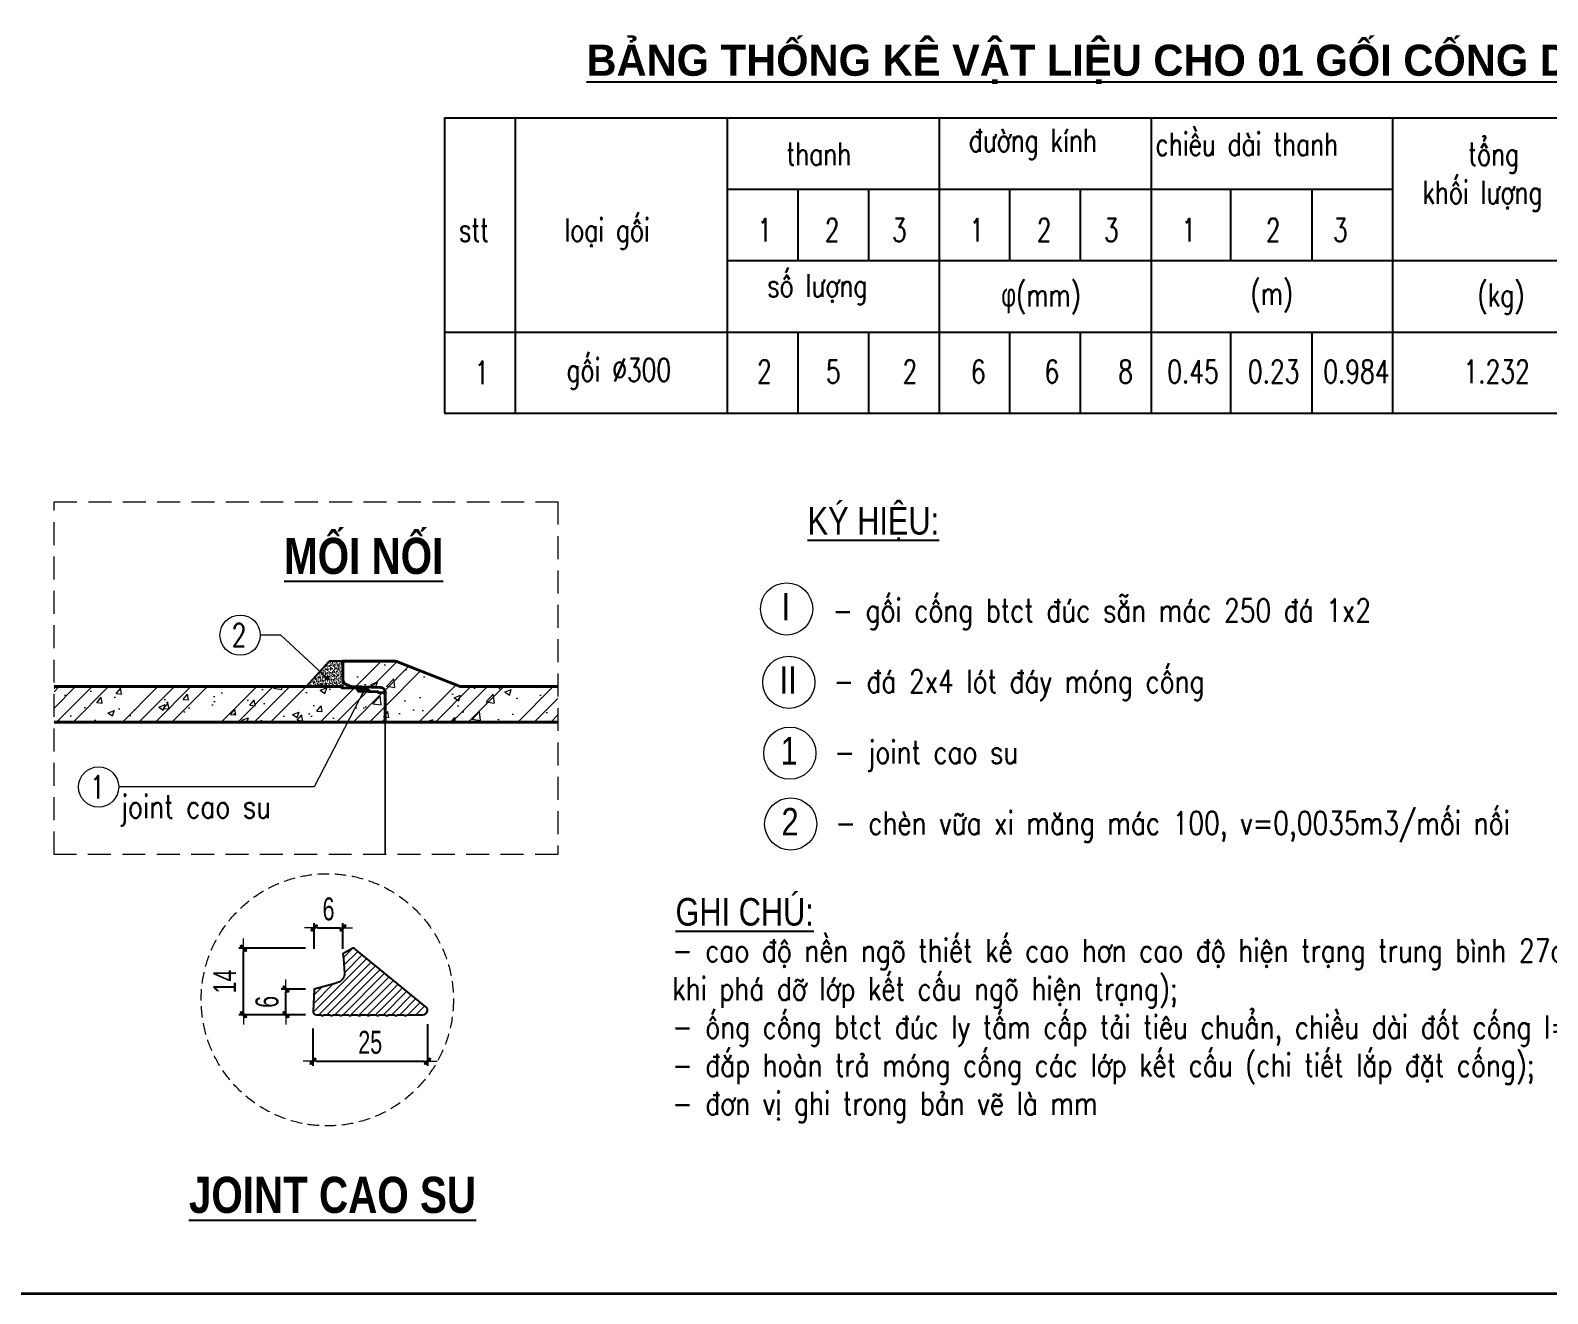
# Model space of a CAD drawing. Header units: inches. Extents: x -676 to 53517, y -16349 to 46516.
# Drawn here: x 29880 to 33189, y -3631 to -876 of the extents above; entities that cross this region are included whole.
import ezdxf
from ezdxf.enums import TextEntityAlignment as Align

# ---------------------------------------------------------------- set-up
doc = ezdxf.new("R2010")
doc.units = ezdxf.units.IN
doc.header["$MEASUREMENT"] = 0
doc.linetypes.add('HIDDEN', pattern=[0.375, 0.25, -0.125])
for name, color, linetype, lineweight in [('2 - Text2', 2, 'Continuous', 20), ('CAT1', 2, 'Continuous', 40), ('dim', 144, 'Continuous', 13), ('ISO', 153, 'Continuous', 13), ('JOINT TAM GIAC', 151, 'Continuous', 25), ('LC Dim', 8, 'Continuous', 18), ('LC Hatch', 252, 'Continuous', 9), ('LC MANH DUT', 35, 'HIDDEN', 5), ('LC Net manh', 9, 'Continuous', 5), ('LC Net thay', 7, 'Continuous', 25), ('LC Text1', 3, 'Continuous', 20), ('LC Text2', 7, 'Continuous', 25), ('THEP', 1, 'Continuous', 35), ('to', 7, 'Continuous', 15)]:
    doc.layers.add(name, color=color, linetype=linetype, lineweight=lineweight)
doc.layers.add('ENTTNTHIETKE1', color=2, linetype='Continuous')
doc.styles.add('EG 1', font='')
doc.styles.add('HOATBIF', font='hoatbif.shx', dxfattribs={"width": 0.7})
doc.styles.add('LC 1', font='')
doc.styles.add('LC 3', font='vnsimli.shx', dxfattribs={"width": 0.75})
doc.styles.add('LC3', font='', dxfattribs={"width": 0.8})
doc.styles.add('T2', font='', dxfattribs={"width": 0.8})
doc.styles.add('TXTDIM', font='', dxfattribs={"width": 0.7})
doc.styles.get('EG 1').set_extended_font_data('.VnAvantH', bold=True)
doc.styles.get('LC 1').set_extended_font_data('.VnAvantH', bold=True)
doc.styles.get('LC3').set_extended_font_data('.VnArialH', bold=True)
doc.styles.get('T2').set_extended_font_data('.VnArialH')
doc.styles.get('TXTDIM').set_extended_font_data('.VnArial')
doc.dimstyles.new('1-100(1-25)', dxfattribs={"dimscale": 25, "dimtxt": 2.5, "dimasz": 0.35, "dimexe": 0.5, "dimexo": 0, "dimgap": 0.8, "dimtad": 1, "dimdec": 0, "dimzin": 0, "dimdsep": 46, "dimtxsty": 'HOATBIF', "dimblk1": 'DOT', "dimblk2": 'DOT', "dimsah": 1, "dimcen": -1, "dimdle": 1, "dimclrd": 256, "dimclre": 256, "dimclrt": 4, "dimadec": 3, "dimazin": 2, "dimtfac": 0.333333, "dimtdec": 0, "dimtix": 1, "dimtmove": 2, "dimatfit": 3, "dimldrblk": 'DOT', "dimfxl": 1, "dimtvp": 0.833333, "dimtolj": 1, "dimtzin": 0, "dimarcsym": 0})
doc.dimstyles.new('DIM 20', dxfattribs={"dimscale": 20, "dimtxt": 2, "dimasz": 0.3, "dimexe": 0.5, "dimexo": 0, "dimgap": 0.5, "dimtad": 1, "dimdec": 0, "dimzin": 12, "dimdsep": 46, "dimtxsty": 'TXTDIM', "dimblk": 'SLASH', "dimcen": 1.5, "dimclrd": 144, "dimclre": 144, "dimclrt": 1, "dimadec": 0, "dimazin": 0, "dimtfac": 1, "dimtdec": 0, "dimtix": 1, "dimtmove": 0, "dimatfit": 3, "dimldrblk": 'DOT', "dimfxl": 2, "dimtolj": 1, "dimtzin": 0, "dimlwd": 9, "dimlwe": 9, "dimarcsym": 1})
pattern_1 = [(50, (19129.8, 27182.89), (145.74774, -12.75127), [15.24, -167.64]), (355, (19129.8, 27182.89), (-28.19426, 152.8453), [12.192, -134.112]), (100.451, (19141.95, 27181.83), (117.554, 140.09335), [12.952, -142.472]), (50, (19289.8, 27342.89), (145.74774, -12.75127), [15.24, -167.64]), (355, (19289.8, 27342.89), (-28.19426, 152.8453), [12.192, -134.112]), (100.451, (19301.95, 27341.83), (117.554, 140.09335), [12.952, -142.472]), (46.1842, (19129.8, 27223.53), (216.8632, -33.6339), [22.86, -251.46]), (96.6356, (19147.87, 27220.73), (189.9234, 197.9404), [19.428, -213.708]), (351.184, (19129.8, 27223.53), (189.9237, 197.9401), [18.288, -201.168]), (46.1842, (19289.8, 27383.53), (216.8632, -33.6339), [22.86, -251.46]), (96.6356, (19307.87, 27380.73), (189.9234, 197.9404), [19.428, -213.708]), (351.184, (19289.8, 27383.53), (189.9237, 197.9401), [18.288, -201.168]), (21, (19150.12, 27213.37), (121.2919, -81.8124), [15.24, -167.64]), (326, (19150.12, 27213.37), (49.4416, 147.3504), [12.192, -134.112]), (71.4514, (19160.23, 27206.55), (170.7332, 65.5383), [12.952, -142.472]), (21, (19310.12, 27373.37), (121.2919, -81.8124), [15.24, -167.64]), (326, (19310.12, 27373.37), (49.4416, 147.3504), [12.192, -134.112]), (71.4514, (19320.23, 27366.55), (170.7332, 65.5383), [12.952, -142.472]), (37.5, (19129.8, 27182.89), (2.47088, 67.64403), [0, -132.4864, 0, -136.144, 0, -134.62]), (7.5, (19129.8, 27182.89), (53.45573, 80.14446), [0, -77.6224, 0, -129.4384, 0, -51.308]), (327.5, (19084.486, 27182.89), (108.47248, -4.582995), [0, -50.8, 0, -158.496, 0, -210.312]), (317.5, (19064.17, 27182.89), (118.50335, 20.3412), [0, -66.04, 0, -105.2576, 0, -149.352]), (45, (19129.8, 27182.89), (-107.7631, 107.7631), []), (45, (19165.72, 27182.89), (-107.7631, 107.7631), []), (45, (19201.64, 27182.89), (-107.7631, 107.7631), []), (45, (19237.56, 27182.89), (-107.7631, 107.7631), [])]

# ---------------------------------------------------------------- blocks, each defined once
blk = doc.blocks.new('_Dot')
at = {"color": 0, "linetype": 'ByBlock', "lineweight": -2}
blk.add_line((-0.5, 0), (-1, 0), dxfattribs=at)
at = {"color": 0, "linetype": 'ByBlock', "const_width": 0.5}
blk.add_lwpolyline([(-0.25, 0, 1), (0.25, 0, 1)], format="xyb", close=True, dxfattribs=at)
blk = doc.blocks.new('SLASH')
at = {"layer": 'dim', "color": 16, "linetype": 'Continuous'}
for p, q in [((-1.2, 0), (1.2, 0)), ((-0.6, -0.6), (0.6, 0.6))]:
    blk.add_line(p, q, dxfattribs=at)
blk = doc.blocks.new('TIEUDE1')
at = {"layer": '2 - Text2', "color": 7, "style": 'EG 1'}
blk.add_attdef('TIªU§Ò', text='', height=5, dxfattribs=at).set_placement((0, 0), align=Align.BOTTOM_CENTER)
blk.add_attdef('TL', text='', height=3, dxfattribs=at).set_placement((0, -2), align=Align.TOP_CENTER)
blk = doc.blocks.new('DOT')
at = {"layer": 'LC Dim'}
blk.add_line((-3, 0), (3, 0), dxfattribs=at)
at = {"layer": 'LC Dim', "color": 4}
blk.add_line((-1, -1), (1, 1), dxfattribs=at)
blk.add_lwpolyline([(0.5, 1), (-1, -0.5), (-0.5, -1), (1, 0.5)], close=True, dxfattribs=at)
blk = doc.blocks.new('*D758')
at = {"layer": 'Defpoints', "color": 0, "ltscale": 2, "transparency": 16777216}
for p in [(30345.2, -2877.8), (30480.4, -2877.8), (30480.4, -3022.8)]:
    blk.add_point(p, dxfattribs=at)
at = {"layer": 'LC Dim', "lineweight": -2, "ltscale": 2, "transparency": 16777216}
for p, q in [((30480.4, -2877.8), (30335.2, -2877.8)), ((30345.2, -3015.8), (30345.2, -2884.8)), ((30480.4, -3022.8), (30335.2, -3022.8))]:
    blk.add_line(p, q, dxfattribs=at)
at = {"layer": 'LC Dim', "lineweight": -2, "ltscale": 2, "transparency": 16777216, "xscale": 7, "yscale": 7, "zscale": 7}
for p, rotation in [((30345.2, -2877.8), 90), ((30345.2, -3022.8), 270)]:
    blk.add_blockref('DOT', p, dxfattribs=dict(at, rotation=rotation))
at = {"layer": 'LC Dim', "color": 4, "ltscale": 2, "transparency": 16777216, "insert": (30304.2, -2950.3), "char_height": 50, "attachment_point": 5, "rotation": 90, "style": 'HOATBIF'}
blk.add_mtext('\\A1;14', dxfattribs=at)
blk = doc.blocks.new('*D759')
at = {"layer": 'Defpoints', "color": 0, "ltscale": 2, "transparency": 16777216}
for p in [(30437.7, -2966.9), (30480.4, -2966.9), (30480.4, -3022.8)]:
    blk.add_point(p, dxfattribs=at)
at = {"layer": 'LC Dim', "lineweight": -2, "ltscale": 2, "transparency": 16777216}
for p, q in [((30480.4, -2966.9), (30427.7, -2966.9)), ((30437.7, -3015.8), (30437.7, -2973.9)), ((30480.4, -3022.8), (30427.7, -3022.8))]:
    blk.add_line(p, q, dxfattribs=at)
at = {"layer": 'LC Dim', "lineweight": -2, "ltscale": 2, "transparency": 16777216, "xscale": 7, "yscale": 7, "zscale": 7}
for p, rotation in [((30437.7, -2966.9), 90), ((30437.7, -3022.8), 270)]:
    blk.add_blockref('DOT', p, dxfattribs=dict(at, rotation=rotation))
at = {"layer": 'LC Dim', "color": 4, "ltscale": 2, "transparency": 16777216, "insert": (30396.7, -2994.8), "char_height": 50, "attachment_point": 5, "rotation": 90, "style": 'HOATBIF'}
blk.add_mtext('\\A1;6', dxfattribs=at)
blk = doc.blocks.new('*D760')
at = {"layer": 'Defpoints', "color": 0, "ltscale": 2, "transparency": 16777216}
for p in [(30746.6, -3043.7), (30496.6, -3053), (30746.6, -3124.3)]:
    blk.add_point(p, dxfattribs=at)
at = {"layer": 'LC Dim', "lineweight": -2, "ltscale": 2, "transparency": 16777216}
for p, q in [((30746.6, -3043.7), (30746.6, -3134.3)), ((30496.6, -3053), (30496.6, -3134.3)), ((30503.6, -3124.3), (30739.6, -3124.3))]:
    blk.add_line(p, q, dxfattribs=at)
at = {"layer": 'LC Dim', "lineweight": -2, "ltscale": 2, "transparency": 16777216, "xscale": 7, "yscale": 7, "zscale": 7, "rotation": 180}
blk.add_blockref('DOT', (30496.6, -3124.3), dxfattribs=at)
at = {"layer": 'LC Dim', "lineweight": -2, "ltscale": 2, "transparency": 16777216, "xscale": 7, "yscale": 7, "zscale": 7}
blk.add_blockref('DOT', (30746.6, -3124.3), dxfattribs=at)
at = {"layer": 'LC Dim', "color": 4, "ltscale": 2, "transparency": 16777216, "insert": (30621.6, -3083.3), "char_height": 50, "attachment_point": 5, "style": 'HOATBIF'}
blk.add_mtext('\\A1;25', dxfattribs=at)
blk = doc.blocks.new('*D761')
at = {"layer": 'Defpoints', "color": 0, "ltscale": 2, "transparency": 16777216}
for p in [(30562, -2833.4), (30499.4, -2879.1), (30562, -2879.1)]:
    blk.add_point(p, dxfattribs=at)
at = {"layer": 'LC Dim', "lineweight": -2, "ltscale": 2, "transparency": 16777216}
for p, q in [((30499.4, -2879.1), (30499.4, -2823.4)), ((30506.4, -2833.4), (30555, -2833.4)), ((30562, -2879.1), (30562, -2823.4))]:
    blk.add_line(p, q, dxfattribs=at)
at = {"layer": 'LC Dim', "lineweight": -2, "ltscale": 2, "transparency": 16777216, "xscale": 7, "yscale": 7, "zscale": 7, "rotation": 180}
blk.add_blockref('DOT', (30499.4, -2833.4), dxfattribs=at)
at = {"layer": 'LC Dim', "lineweight": -2, "ltscale": 2, "transparency": 16777216, "xscale": 7, "yscale": 7, "zscale": 7}
blk.add_blockref('DOT', (30562, -2833.4), dxfattribs=at)
at = {"layer": 'LC Dim', "color": 4, "ltscale": 2, "transparency": 16777216, "insert": (30530.7, -2792.4), "char_height": 50, "attachment_point": 5, "style": 'HOATBIF'}
blk.add_mtext('\\A1;6', dxfattribs=at)
blk = doc.blocks.new('TIEUDE2')
at = {"layer": 'LC Text2', "color": 7, "style": 'LC 1'}
blk.add_attdef('%%UTIªU§Ò', text='', height=3.5, dxfattribs=at).set_placement((0, 0), align=Align.BOTTOM_CENTER)
blk.add_attdef('TL', text='', height=2.2, dxfattribs=at).set_placement((0, -1.8), align=Align.TOP_CENTER)
blk = doc.blocks.new('khung vpn')
at = {"layer": 'THEP'}
blk.add_lwpolyline([(52555.832, -4234.474), (52502.459, -4234.474), (52502.459, -4196.073), (52555.832, -4196.073)], close=True, dxfattribs=at)

msp = doc.modelspace()

# ---------------------------------------------------------------- hatches: boundary and pattern name
at = {"layer": 'JOINT TAM GIAC'}
h = msp.add_hatch(color=256, dxfattribs=at)
h.paths.add_polyline_path([(30621.2, -2317.8, 0.524425), (30621.6, -2316.3), (30609, -2308.3), (30604.8, -2308.1), (30604.7, -2308.6, -0.329988), (30603.4, -2310.5), (30602.7, -2310.7), (30598.7, -2311.6), (30602.7, -2317.2)])
h.paths.add_polyline_path([(30598.7, -2311.6), (30598.3, -2311.7), (30597.9, -2316.3, 0.429124), (30598.5, -2317.1), (30602.7, -2317.2)])
h = msp.add_hatch(color=256, dxfattribs=at)
h.paths.add_polyline_path([(30621.2, -2317.8, 0.524425), (30621.6, -2316.3), (30609, -2308.3), (30604.8, -2308.1), (30604.7, -2308.6, -0.329988), (30603.4, -2310.5), (30602.7, -2310.7), (30598.7, -2311.6), (30602.7, -2317.2)])
h.paths.add_polyline_path([(30598.7, -2311.6), (30598.3, -2311.7), (30597.9, -2316.3, 0.429124), (30598.5, -2317.1), (30602.7, -2317.2)])
at = {"layer": 'LC Hatch', "ltscale": 200}
h = msp.add_hatch(dxfattribs=at)
h.set_pattern_fill('AR-SAND', color=256, scale=3)
h.set_pattern_definition([(37.5, (15737.345, 26868.6627), (-0.1889801, 5.7804713), [0, -4.56, 0, -5.1, 0, -4.875]), (7.5, (15737.345, 26868.663), (5.3093301, 8.4664382), [0, -2.46, 0, -4.11, 0, -1.575]), (327.5, (15733.655, 26868.6627), (9.3424256, 0.01697716), [0, -1.5, 0, -5.4, 0, -7.05]), (317.5, (15733.655, 26868.663), (9.0183798, 2.6330267), [0, -0.75, 0, -3.54, 0, -4.05])])
h.paths.add_polyline_path([(30562.2, -2251.6), (30532.2, -2251.6), (30482.2, -2307.1), (30559.2, -2307.1), (30559.2, -2307.5, 0.404875), (30561.2, -2309.5), (30562.2, -2309.6), (30562.2, -2292.8)])
h = msp.add_hatch(dxfattribs=at)
h.set_pattern_fill('BT-DA1X2', color=256, scale=0.8, style=0, pattern_type=2)
h.set_pattern_definition(pattern_1)
edge = h.paths.add_edge_path()
edge.add_line((33139.2, -2319.3), (33139.2, -2320))
edge.add_line((33139.2, -2320), (33138.5, -2320))
edge.add_arc((33138.5, -2319.3), 0.75, 270.7593, 360)
edge = h.paths.add_edge_path()
edge.add_arc((33094.6, -2311.2), 1.22, 284.1858, 339.1942)
edge.add_arc((33097.2, -2314.2), 3, 120.8858, 142.4942)
edge = h.paths.add_edge_path()
edge.add_line((31031.1, -2384.6), (31031.1, -2307.1))
edge.add_line((31031.1, -2307.1), (30818.1, -2307.1))
edge.add_line((30818.1, -2307.1), (30677.2, -2251.6))
edge.add_line((30677.2, -2251.6), (30562.2, -2251.6))
edge.add_line((30562.2, -2251.6), (30562.2, -2292.8))
edge.add_arc((30572.2, -2292.8), 10, 180, 245)
edge.add_line((30568, -2301.9), (30577.4, -2306.2))
edge.add_arc((30581.6, -2297.2), 10, 245, 268.1665)
edge.add_line((30581.3, -2307.2), (30644.6, -2309.2))
edge.add_arc((30644.2, -2319.2), 10, 0, 88.1665, ccw=False)
edge.add_line((30654.2, -2319.2), (30654.2, -2384.6))
edge.add_line((30654.2, -2384.6), (31031.1, -2384.6))
h = msp.add_hatch(dxfattribs=at)
h.set_pattern_fill('BT-DA1X2', color=256, scale=0.8, style=0, pattern_type=2)
h.set_pattern_definition(pattern_1)
edge = h.paths.add_edge_path()
edge.add_line((29932.1, -2307.1), (29932.1, -2384.6))
edge.add_line((29932.1, -2384.6), (30654.2, -2384.6))
edge.add_line((30654.2, -2384.6), (30654.2, -2324.4))
edge.add_arc((30650.2, -2324.4), 4, 360, 448.1672)
edge.add_line((30650.4, -2320.4), (30639.2, -2320))
edge.add_line((30639.2, -2320), (30639.2, -2319.3))
edge.add_arc((30638.5, -2319.3), 0.75, 0, 88.1672)
edge.add_line((30638.5, -2318.5), (30597.1, -2317.2))
edge.add_arc((30597.2, -2314.2), 3, 142.4942, 268.1672, ccw=False)
edge.add_arc((30594.6, -2311.2), 1.22, 284.1858, 509.3607)
edge.add_line((30593.5, -2310.6), (30561.2, -2309.5))
edge.add_arc((30561.2, -2307.5), 2, 180, 268.1672, ccw=False)
edge.add_line((30559.2, -2307.5), (30559.2, -2307.1))
edge.add_line((30559.2, -2307.1), (29932.1, -2307.1))
at = {"layer": 'to'}
h = msp.add_hatch(dxfattribs=at)
h.set_pattern_fill('ANSI31', color=256, scale=100, style=0)
h.set_pattern_definition([(45, (24405.365, -65872.06), (-8.8388348, 8.8388348), [])])
h.paths.add_polyline_path([(30633.6, -3022.8), (30636.1, -3024.2), (30637.8, -3024.7), (30639.1, -3024.6), (30640.4, -3023.7), (30641.5, -3022.8), (30653.8, -3022.8), (30656.2, -3024.2), (30657.9, -3024.7), (30659.2, -3024.6), (30660.5, -3023.7), (30661.6, -3022.8), (30673.9, -3022.8), (30676.4, -3024.2), (30678, -3024.7), (30679.3, -3024.6), (30680.7, -3023.7), (30681.7, -3022.8), (30694, -3022.8), (30696.5, -3024.2), (30698.1, -3024.7), (30699.5, -3024.6), (30700.8, -3023.7), (30701.9, -3022.8), (30736.6, -3022.8, 0.649989), (30744, -3006.1), (30588.1, -2879.4, 0.350993), (30581.9, -2878.4), (30562, -2889.8), (30563.1, -2900.5), (30565.5, -2932.5, -0.329988), (30552.1, -2952.1), (30545.5, -2954.4), (30499.4, -2966.9), (30497, -3015.5, 0.429124), (30503.9, -3022.8), (30512.9, -3022.8), (30515.3, -3024.2), (30517, -3024.7), (30518.3, -3024.6), (30519.6, -3023.7), (30520.7, -3022.8), (30533, -3022.8), (30533.9, -3023.3), (30534.6, -3023.6), (30535.2, -3023.9), (30535.7, -3024.2), (30536.1, -3024.3), (30536.4, -3024.4), (30536.7, -3024.5), (30536.9, -3024.6), (30537.2, -3024.6), (30537.4, -3024.6), (30537.6, -3024.6), (30537.8, -3024.6), (30538, -3024.6), (30538.2, -3024.5), (30538.4, -3024.5), (30538.6, -3024.4), (30538.8, -3024.3), (30539, -3024.2), (30539.2, -3024), (30539.5, -3023.8), (30539.8, -3023.6), (30540.1, -3023.4), (30540.5, -3023.1), (30540.8, -3022.8), (30553.1, -3022.8), (30554, -3023.3), (30554.7, -3023.6), (30555.3, -3023.9), (30555.8, -3024.2), (30556.2, -3024.3), (30556.5, -3024.4), (30556.8, -3024.5), (30557.1, -3024.6), (30557.3, -3024.6), (30557.5, -3024.6), (30557.7, -3024.6), (30557.9, -3024.6), (30558.1, -3024.6), (30558.3, -3024.5), (30558.5, -3024.5), (30558.7, -3024.4), (30558.9, -3024.3), (30559.1, -3024.2), (30559.4, -3024), (30559.6, -3023.8), (30559.9, -3023.6), (30560.2, -3023.4), (30560.6, -3023.1), (30561, -3022.8), (30573.3, -3022.8), (30575.7, -3024.2), (30577.4, -3024.7), (30578.7, -3024.6), (30580, -3023.7), (30581.1, -3022.8), (30593.4, -3022.8), (30595.9, -3024.2), (30597.5, -3024.7), (30598.8, -3024.6), (30600.2, -3023.7), (30601.2, -3022.8), (30613.5, -3022.8), (30616, -3024.2), (30617.6, -3024.7), (30619, -3024.6), (30620.3, -3023.7), (30621.3, -3022.8)])

# ---------------------------------------------------------------- linework, layer by layer
at = {"layer": 'CAT1'}
for points in [[(31031.1, -2307.1), (30818.1, -2307.1), (30677.2, -2251.6), (30654.2, -2251.6), (30579.2, -2251.6), (30562.2, -2251.6), (30562.2, -2292.8, 0.291473), (30568, -2301.9), (30577.4, -2306.2, 0.101429), (30581.3, -2307.2), (30644.6, -2309.2, -0.404872), (30654.2, -2319.2), (30654.2, -2384.6), (31031.1, -2384.6)], [(29932.1, -2384.6), (30654.2, -2384.6), (30654.2, -2324.4, 0.404875), (30650.4, -2320.4), (30640, -2320.1, -0.404875), (30639.2, -2319.3), (30639.2, -2319.3, 0.404875), (30638.5, -2318.5), (30597.1, -2317.2, -0.404875), (30594.2, -2314.2), (30594.2, -2311.3, 0.404875), (30593.5, -2310.6), (30561.2, -2309.5, -0.404875), (30559.2, -2307.5), (30559.2, -2307.1), (29932.1, -2307.1)]]:
    msp.add_lwpolyline(points, format="xyb", dxfattribs=at)
at = {"layer": 'ISO'}
for p, q in [((30562.2, -2292.8), (30562.2, -2309.6)), ((30562.2, -2292.8), (30562.2, -2309.6)), ((30654.2, -2673.4), (30654.2, -2384.6)), ((30654.2, -2384.6), (30654.2, -2673.4)), ((30654.2, -2673.4), (30654.2, -2384.6))]:
    msp.add_line(p, q, dxfattribs=at)
at = {"layer": 'JOINT TAM GIAC'}
msp.add_lwpolyline([(30604.8, -2308.1), (30604.7, -2308.6, -0.329988), (30603.4, -2310.5), (30602.7, -2310.7), (30598.3, -2311.7), (30597.9, -2316.3, 0.429124), (30598.5, -2317.1), (30599.4, -2317.1), (30599.6, -2317.2), (30599.8, -2317.3), (30599.9, -2317.3), (30600, -2317.2), (30600.1, -2317.1), (30601.3, -2317.2), (30601.4, -2317.2), (30601.5, -2317.2), (30601.5, -2317.3), (30601.6, -2317.3), (30601.6, -2317.3), (30601.6, -2317.3), (30601.7, -2317.3), (30601.7, -2317.3), (30601.7, -2317.3), (30601.7, -2317.4), (30601.7, -2317.4), (30601.8, -2317.4), (30601.8, -2317.4), (30601.8, -2317.3), (30601.8, -2317.3), (30601.8, -2317.3), (30601.9, -2317.3), (30601.9, -2317.3), (30601.9, -2317.3), (30601.9, -2317.3), (30602, -2317.3), (30602, -2317.2), (30602, -2317.2), (30602.1, -2317.2), (30603.2, -2317.2), (30603.3, -2317.3), (30603.4, -2317.3), (30603.4, -2317.3), (30603.5, -2317.4), (30603.5, -2317.4), (30603.6, -2317.4), (30603.6, -2317.4), (30603.6, -2317.4), (30603.6, -2317.4), (30603.6, -2317.4), (30603.7, -2317.4), (30603.7, -2317.4), (30603.7, -2317.4), (30603.7, -2317.4), (30603.7, -2317.4), (30603.8, -2317.4), (30603.8, -2317.4), (30603.8, -2317.4), (30603.8, -2317.4), (30603.9, -2317.4), (30603.9, -2317.3), (30603.9, -2317.3), (30603.9, -2317.3), (30604, -2317.3), (30605.2, -2317.3), (30605.4, -2317.4), (30605.6, -2317.5), (30605.7, -2317.5), (30605.8, -2317.4), (30605.9, -2317.3), (30607.1, -2317.4), (30607.3, -2317.5), (30607.5, -2317.6), (30607.6, -2317.6), (30607.7, -2317.5), (30607.8, -2317.4), (30609, -2317.4), (30609.2, -2317.6), (30609.4, -2317.6), (30609.5, -2317.6), (30609.7, -2317.5), (30609.8, -2317.5), (30610.9, -2317.5), (30611.2, -2317.6), (30611.3, -2317.7), (30611.5, -2317.7), (30611.6, -2317.6), (30611.7, -2317.5), (30612.9, -2317.6), (30613.1, -2317.7), (30613.3, -2317.8), (30613.4, -2317.8), (30613.5, -2317.7), (30613.6, -2317.6), (30614.8, -2317.6), (30615, -2317.8), (30615.2, -2317.8), (30615.3, -2317.8), (30615.4, -2317.7), (30615.6, -2317.7), (30616.7, -2317.7), (30617, -2317.8), (30617.1, -2317.9), (30617.2, -2317.9), (30617.4, -2317.8), (30617.5, -2317.7), (30620.8, -2317.8, 0.649989), (30621.6, -2316.3), (30609, -2308.3)], format="xyb", dxfattribs=at)
msp.add_lwpolyline([(30604.8, -2308.1), (30604.7, -2308.6, -0.329988), (30603.4, -2310.5), (30602.7, -2310.7), (30598.3, -2311.7), (30597.9, -2316.3, 0.429124), (30598.5, -2317.1), (30599.4, -2317.1), (30599.6, -2317.2), (30599.8, -2317.3), (30599.9, -2317.3), (30600, -2317.2), (30600.1, -2317.1), (30601.3, -2317.2), (30601.4, -2317.2), (30601.5, -2317.2), (30601.5, -2317.3), (30601.6, -2317.3), (30601.6, -2317.3), (30601.6, -2317.3), (30601.7, -2317.3), (30601.7, -2317.3), (30601.7, -2317.3), (30601.7, -2317.4), (30601.7, -2317.4), (30601.8, -2317.4), (30601.8, -2317.4), (30601.8, -2317.3), (30601.8, -2317.3), (30601.8, -2317.3), (30601.9, -2317.3), (30601.9, -2317.3), (30601.9, -2317.3), (30601.9, -2317.3), (30602, -2317.3), (30602, -2317.2), (30602, -2317.2), (30602.1, -2317.2), (30603.2, -2317.2), (30603.3, -2317.3), (30603.4, -2317.3), (30603.4, -2317.3), (30603.5, -2317.4), (30603.5, -2317.4), (30603.6, -2317.4), (30603.6, -2317.4), (30603.6, -2317.4), (30603.6, -2317.4), (30603.6, -2317.4), (30603.7, -2317.4), (30603.7, -2317.4), (30603.7, -2317.4), (30603.7, -2317.4), (30603.7, -2317.4), (30603.8, -2317.4), (30603.8, -2317.4), (30603.8, -2317.4), (30603.8, -2317.4), (30603.9, -2317.4), (30603.9, -2317.3), (30603.9, -2317.3), (30603.9, -2317.3), (30604, -2317.3), (30605.2, -2317.3), (30605.4, -2317.4), (30605.6, -2317.5), (30605.7, -2317.5), (30605.8, -2317.4), (30605.9, -2317.3), (30607.1, -2317.4), (30607.3, -2317.5), (30607.5, -2317.6), (30607.6, -2317.6), (30607.7, -2317.5), (30607.8, -2317.4), (30609, -2317.4), (30609.2, -2317.6), (30609.4, -2317.6), (30609.5, -2317.6), (30609.7, -2317.5), (30609.8, -2317.5), (30610.9, -2317.5), (30611.2, -2317.6), (30611.3, -2317.7), (30611.5, -2317.7), (30611.6, -2317.6), (30611.7, -2317.5), (30612.9, -2317.6), (30613.1, -2317.7), (30613.3, -2317.8), (30613.4, -2317.8), (30613.5, -2317.7), (30613.6, -2317.6), (30614.8, -2317.6), (30615, -2317.8), (30615.2, -2317.8), (30615.3, -2317.8), (30615.4, -2317.7), (30615.6, -2317.7), (30616.7, -2317.7), (30617, -2317.8), (30617.1, -2317.9), (30617.2, -2317.9), (30617.4, -2317.8), (30617.5, -2317.7), (30620.8, -2317.8, 0.649989), (30621.6, -2316.3), (30609, -2308.3)], format="xyb", dxfattribs=at)
msp.add_lwpolyline([(30588.1, -2879.4, 0.350993), (30581.9, -2878.4), (30562, -2889.8), (30563.1, -2900.5), (30565.5, -2932.5, -0.329988), (30552.1, -2952.1), (30545.5, -2954.4), (30499.4, -2966.9), (30497, -3015.5, 0.429124), (30503.9, -3022.8), (30512.9, -3022.8), (30515.3, -3024.2), (30517, -3024.7), (30518.3, -3024.6), (30519.6, -3023.7), (30520.7, -3022.8), (30533, -3022.8), (30533.9, -3023.3), (30534.6, -3023.6), (30535.2, -3023.9), (30535.7, -3024.2), (30536.1, -3024.3), (30536.4, -3024.4), (30536.7, -3024.5), (30536.9, -3024.6), (30537.2, -3024.6), (30537.4, -3024.6), (30537.6, -3024.6), (30537.8, -3024.6), (30538, -3024.6), (30538.2, -3024.5), (30538.4, -3024.5), (30538.6, -3024.4), (30538.8, -3024.3), (30539, -3024.2), (30539.2, -3024), (30539.5, -3023.8), (30539.8, -3023.6), (30540.1, -3023.4), (30540.5, -3023.1), (30540.8, -3022.8), (30553.1, -3022.8), (30554, -3023.3), (30554.7, -3023.6), (30555.3, -3023.9), (30555.8, -3024.2), (30556.2, -3024.3), (30556.5, -3024.4), (30556.8, -3024.5), (30557.1, -3024.6), (30557.3, -3024.6), (30557.5, -3024.6), (30557.7, -3024.6), (30557.9, -3024.6), (30558.1, -3024.6), (30558.3, -3024.5), (30558.5, -3024.5), (30558.7, -3024.4), (30558.9, -3024.3), (30559.1, -3024.2), (30559.4, -3024), (30559.6, -3023.8), (30559.9, -3023.6), (30560.2, -3023.4), (30560.6, -3023.1), (30561, -3022.8), (30573.3, -3022.8), (30575.7, -3024.2), (30577.4, -3024.7), (30578.7, -3024.6), (30580, -3023.7), (30581.1, -3022.8), (30593.4, -3022.8), (30595.9, -3024.2), (30597.5, -3024.7), (30598.8, -3024.6), (30600.2, -3023.7), (30601.2, -3022.8), (30613.5, -3022.8), (30616, -3024.2), (30617.6, -3024.7), (30619, -3024.6), (30620.3, -3023.7), (30621.3, -3022.8), (30633.6, -3022.8), (30636.1, -3024.2), (30637.8, -3024.7), (30639.1, -3024.6), (30640.4, -3023.7), (30641.5, -3022.8), (30653.8, -3022.8), (30656.2, -3024.2), (30657.9, -3024.7), (30659.2, -3024.6), (30660.5, -3023.7), (30661.6, -3022.8), (30673.9, -3022.8), (30676.4, -3024.2), (30678, -3024.7), (30679.3, -3024.6), (30680.7, -3023.7), (30681.7, -3022.8), (30694, -3022.8), (30696.5, -3024.2), (30698.1, -3024.7), (30699.5, -3024.6), (30700.8, -3023.7), (30701.9, -3022.8), (30736.6, -3022.8, 0.649989), (30744, -3006.1)], format="xyb", close=True, dxfattribs=at)
at = {"layer": 'LC Dim'}
for centre in [(30337.9, -2194.9), (30029.3, -2526.1)]:
    msp.add_circle(centre, 43.9, dxfattribs=at)
at = {"layer": 'LC Hatch'}
for centre in [(31529.7, -2137.7), (31534.6, -2297.7), (31536.6, -2452.3), (31538.7, -2606.9)]:
    msp.add_circle(centre, 56.9, dxfattribs=at)
at = {"layer": 'LC MANH DUT', "ltscale": 100}
msp.add_circle((30528, -2990.3), 275, dxfattribs=at)
at = {"layer": 'LC Net manh', "linetype": 'HIDDEN', "ltscale": 200}
msp.add_lwpolyline([(29932.1, -1903.9), (31031.1, -1903.9), (31031.1, -2673.4), (29932.1, -2673.4)], close=True, dxfattribs=at)
at = {"layer": 'LC Net thay'}
for p, q in [((30783.3, -1066.4, 0), (33658.5, -1066.4, 0)), ((30783.3, -1066.4, 0), (30783.3, -1711.1, 0)), ((30937.6, -1066.4, 0), (30937.6, -1711.1, 0)), ((31399.9, -1066.4, 0), (31399.9, -1711.1, 0)), ((31862.1, -1066.4, 0), (31862.1, -1711.1, 0)), ((32324.4, -1066.4, 0), (32324.4, -1711.1, 0)), ((32851.2, -1066.4, 0), (32851.2, -1711.1, 0)), ((31399.9, -1222.2, 0), (32851.2, -1222.2, 0)), ((31554.1, -1222.2, 0), (31554.1, -1378, 0)), ((31708.3, -1222.2, 0), (31708.3, -1378, 0)), ((31862.1, -1222.2, 0), (31862.1, -1378, 0)), ((32016, -1222.2, 0), (32016, -1378, 0)), ((32169.9, -1222.2, 0), (32169.9, -1378, 0)), ((32497.9, -1222.2, 0), (32497.9, -1378, 0)), ((32675.2, -1222.2, 0), (32675.2, -1378, 0)), ((31399.9, -1378, 0), (33658.5, -1378, 0)), ((30783.3, -1533.8, 0), (33658.5, -1533.8, 0)), ((31554.1, -1533.8, 0), (31554.1, -1711.1, 0)), ((31708.3, -1533.8, 0), (31708.3, -1711.1, 0)), ((32016, -1533.8, 0), (32016, -1711.1, 0)), ((32169.9, -1533.8, 0), (32169.9, -1711.1, 0)), ((32497.9, -1533.8, 0), (32497.9, -1711.1, 0)), ((32675.2, -1533.8, 0), (32675.2, -1711.1, 0)), ((30783.3, -1711.1, 0), (33658.5, -1711.1, 0)), ((30482.2, -2307.1), (30532.2, -2251.6)), ((30562.2, -2251.6), (30532.2, -2251.6))]:
    msp.add_line(p, q, dxfattribs=at)

# ---------------------------------------------------------------- block references
at = {"layer": 'ENTTNTHIETKE1', "color": 6, "xscale": 145.5769351532813, "yscale": 145.5769351532813, "zscale": 145.5769351532813}
msp.add_blockref('khung vpn', (-7616177, 612810.5, 0), dxfattribs=at)
at = {"layer": 'LC Text2'}
ref = msp.add_blockref('TIEUDE2', (32241.3, -995.2, 0), dxfattribs=dict(at, xscale=20.00000000004513, yscale=20.00000000004513, zscale=20.00000000004513))
ref.add_attrib('%%UTIªU§Ò', '%%Ub¶ng thèng kª vËt liÖu cho 01 gèi cèng d300', dxfattribs={"color": 7, "height": 67.923, "style": 'LC 1'}).set_placement((32241.3, -995.2, 0), align=Align.BOTTOM_CENTER)
ref = msp.add_blockref('TIEUDE1', (30607.4, -2085.1), dxfattribs=dict(at, xscale=16.00000000003493, yscale=16.00000000003493, zscale=16.00000000003493))
ref.add_attrib('TIªU§Ò', '%%umèi nèi', dxfattribs={"color": 7, "height": 78.79, "style": 'LC3', "width": 0.8}).set_placement((30607.4, -2085.1), align=Align.BOTTOM_CENTER)
ref = msp.add_blockref('TIEUDE1', (30539.3, -3478.8), dxfattribs=dict(at, xscale=16.00000000003502, yscale=16.00000000003502, zscale=16.00000000003502))
ref.add_attrib('TIªU§Ò', '%%ujoint cao su', dxfattribs={"color": 7, "height": 78.791, "style": 'LC3', "width": 0.8}).set_placement((30539.3, -3478.8), align=Align.BOTTOM_CENTER)

# ---------------------------------------------------------------- texts
at = {"layer": 'LC Text1', "style": 'LC 3', "width": 0.75}
for s, p in [('2', (31465.2, -1645, 0)), ('5', (31615.5, -1645, 0)), ('2', (31782.5, -1645, 0)), ('6', (31931.6, -1645, 0)), ('6', (32092.1, -1645, 0)), ('8', (32252.7, -1645, 0)), ('0.45', (32359.7, -1645, 0)), ('0.23', (32535.6, -1645, 0)), ('0.984', (32700, -1645, 0)), ('1.232', (33005.8, -1645, 0))]:
    msp.add_text(s, height=50, dxfattribs=at).set_placement(p)
at = {"layer": 'LC Text1', "color": 3, "style": 'LC 3', "width": 0.8}
for s, p in [('- gèi cèng btct ®óc s½n m¸c 250 ®¸ 1x2', (31630, -2165.9)), ('- ®¸ 2x4 lãt ®¸y mãng cèng', (31632, -2320.5)), ('- joint cao su', (31634, -2475.1)), ('joint cao su', (30076.4, -2593.8)), ('- chÌn v÷a xi m¨ng m¸c 100, v=0,0035m3/mèi nèi', (31636.1, -2629.7))]:
    msp.add_text(s, height=50, dxfattribs=at).set_placement(p)
at = {"layer": 'LC Text1', "char_height": 50, "width": 725.023, "attachment_point": 1, "style": 'LC 3'}
for s, insert in [('®\xadêng kÝnh', (31926.9, -1090.5, 0)), ('chiÒu dµi thanh', (32334.1, -1099.1, 0)), ('thanh', (31529.4, -1120.1, 0)), ('\\pi294.21;tæng \\P\\pi194.21;khèi l\xadîng', (32722, -1120.5, 0)), ('stt', (30814.9, -1286.3, 0)), ('lo¹i gèi', (31045.2, -1286.3, 0)), ('1', (31466.3, -1286.3, 0)), ('2', (31612.9, -1286.3, 0)), ('3', (31759.4, -1286.3, 0)), ('1', (31928.6, -1286.3, 0)), ('2', (32075.2, -1286.3, 0)), ('3', (32221.7, -1286.3, 0)), ('1', (32390.9, -1286.3, 0)), ('2', (32574.7, -1286.3, 0)), ('3', (32721.2, -1286.3, 0)), ('sè l\xadîng', (31487.3, -1407.3, 0)), ('{\\fSymbol|b0|i0|c2|p18;f}(mm)', (31997.7, -1428, 0)), ('(m)', (32541.4, -1424.2, 0)), ('(kg)', (33036.3, -1428, 0)), ('gèi %%C300', (31049.7, -1591.5, 0)), ('1', (30848.6, -1597.3, 0))]:
    msp.add_mtext(s, dxfattribs=dict(at, insert=insert))
at = {"layer": 'LC Text1', "color": 3, "insert": (31280.5, -2857.8), "char_height": 50, "width": 2430.024, "attachment_point": 1, "rotation": 359.9992, "style": 'LC 3'}
msp.add_mtext('{\\W0.8;- cao ®é nÒn ngâ thiÕt kÕ cao h¬n cao ®é hiÖn tr¹ng trung b×nh 27cm (sau khi ph¸ dì líp kÕt cÊu ngâ hiÖn tr¹ng);\\P- èng cèng btct ®óc ly tÊm cÊp t¶i tiªu chuÈn, chiÒu dµi ®èt cèng l=1,0m;\\P- ®¾p hoµn tr¶ mãng cèng c¸c líp kÕt cÊu (chi tiÕt l¾p ®Æt cèng);\\P- ®¬n vÞ ghi trong b¶n vÏ lµ mm}', dxfattribs=at)
at = {"layer": 'LC Text2', "style": 'T2', "width": 0.8}
for s, p in [('%%Uký hiÖu:', (31575.5, -1975.5)), ('i', (31518.8, -2162.7)), ('ii', (31514.5, -2322.7)), ('1', (31516.5, -2477.3)), ('2', (31518.5, -2631.9))]:
    msp.add_text(s, height=60, dxfattribs=at).set_placement(p)
at = {"layer": 'LC Text2', "ltscale": 100, "style": 'LC 3', "width": 0.75}
for s, p in [('2', (30335.5, -2194.9)), ('1', (30026.8, -2526.1))]:
    msp.add_text(s, height=50.1, dxfattribs=at).set_placement(p, align=Align.MIDDLE_CENTER)
at = {"layer": 'LC Text2', "style": 'T2', "width": 0.8}
msp.add_text('%%Ughi chó:', height=60, rotation=359.9992, dxfattribs=at).set_placement((31287.4, -2828.4, 0))

# ---------------------------------------------------------------- dimensions: what is measured, and where the dimension line sits
at = {"layer": 'LC Dim', "ltscale": 2}
for base, p1, p2, picture, middle in [((30562, -2833.4), (30499.4, -2879.1), (30562, -2879.1), '*D761', (30530.7, -2792.4)), ((30746.6, -3124.3), (30496.6, -3053), (30746.6, -3043.7), '*D760', (30621.6, -3083.3))]:
    dim = msp.add_linear_dim(base=base, p1=p1, p2=p2, dimstyle='1-100(1-25)', override={"dimscale": 20, "dimlfac": 0.1}, dxfattribs=at)
    dim.commit()
    dim.dimension.update_dxf_attribs({"geometry": picture, "text_midpoint": middle})
for base, p1, p2, picture, middle in [((30345.1983, -2877.8372), (30480.373, -3022.8152), (30480.373, -2877.8372), '*D758', (30304.1983, -2950.3262)), ((30437.7, -2966.9), (30480.4, -3022.8), (30480.4, -2966.9), '*D759', (30396.7, -2994.8))]:
    dim = msp.add_linear_dim(base=base, p1=p1, p2=p2, angle=90, dimstyle='1-100(1-25)', override={"dimscale": 20, "dimlfac": 0.1}, dxfattribs=at)
    dim.commit()
    dim.dimension.update_dxf_attribs({"geometry": picture, "text_midpoint": middle})

# ---------------------------------------------------------------- leaders
at = {"layer": 'LC Hatch'}
for points in [[(30528, -2288.7), (30426.7, -2194.9), (30381.8, -2194.9)], [(30609.1, -2313.4), (30499.6, -2526.1), (30073.2, -2526.1)]]:
    msp.add_leader(points, dimstyle='DIM 20', override={"dimasz": 0.5, "dimtad": 0}, dxfattribs=at)

doc.saveas('drawing.dxf')
